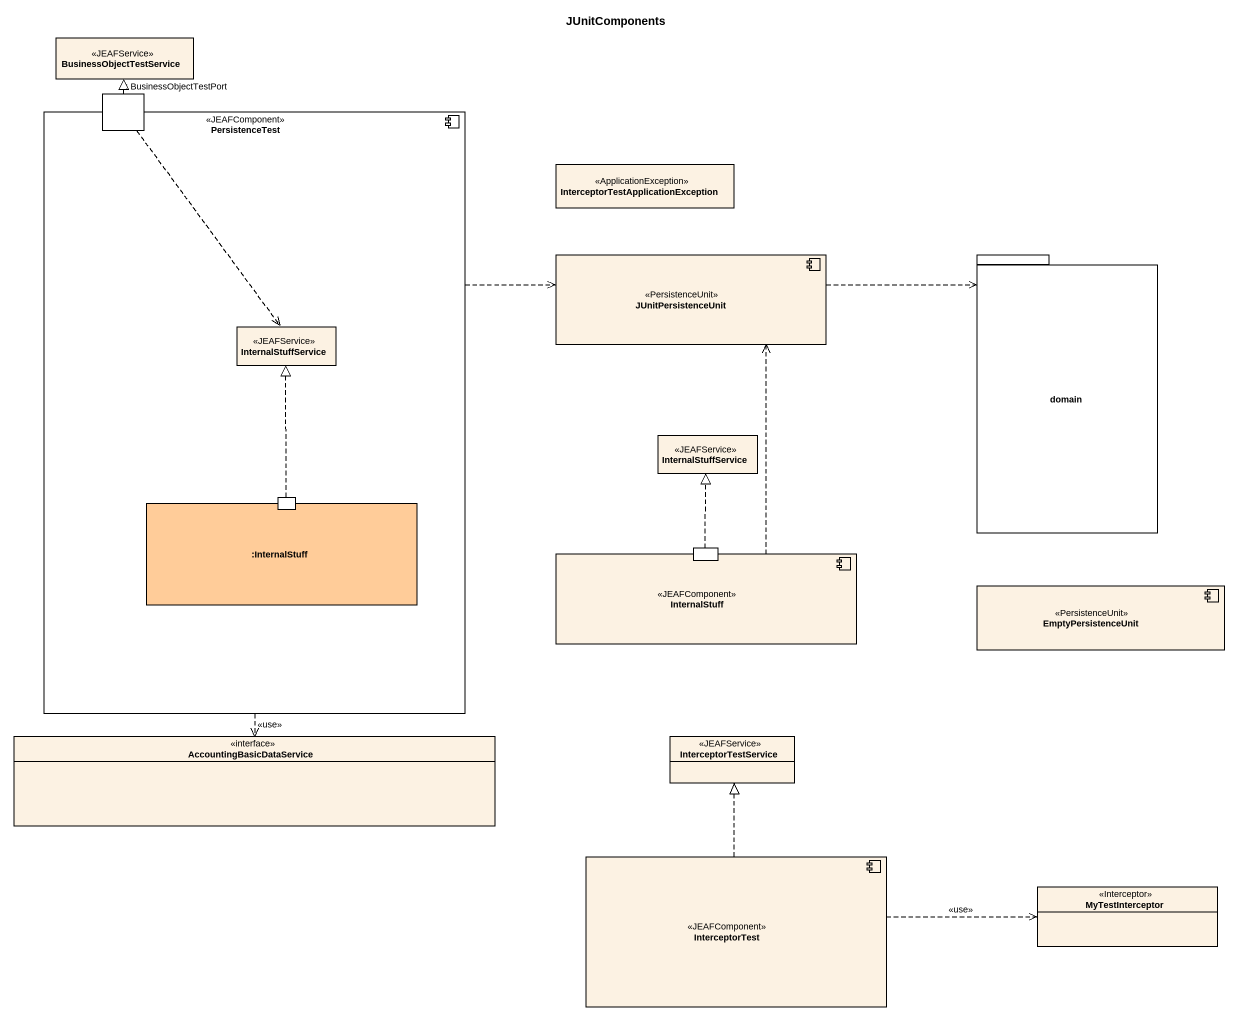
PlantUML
@startuml
title JUnitComponents
allowmixing
hide circle
hide empty members
interface BusinessObjectTestService <<JEAFService>>
component PersistenceTest <<JEAFComponent>> {
  port ": BusinessObjectTestPort" as BusinessObjectTestPort
  interface InternalStuffService <<JEAFService>>
  rectangle ":InternalStuff" as InternalStuff #FFCC99 {
    port " " as port1
  }
}
class "InterceptorTestApplicationException" as InterceptorTestApplicationEx <<ApplicationException>>
component JUnitPersistenceUnit <<PersistenceUnit>>
package domain {
}
interface "InternalStuffService" as InternalStuffService_2 <<JEAFService>>
component "InternalStuff" as InternalStuff_2 <<JEAFComponent>> {
  port " " as port2
}
component EmptyPersistenceUnit <<PersistenceUnit>>
interface AccountingBasicDataService
interface InterceptorTestService <<JEAFService>>
component InterceptorTest <<JEAFComponent>>
class MyTestInterceptor <<Interceptor>>
BusinessObjectTestPort .up.|> BusinessObjectTestService
BusinessObjectTestPort ..> InternalStuffService
PersistenceTest .right.> JUnitPersistenceUnit
PersistenceTest ..> AccountingBasicDataService : <<use>>
JUnitPersistenceUnit .right.> domain
port1 .up.|> InternalStuffService
InternalStuff_2 .up.> JUnitPersistenceUnit
port2 .up.|> InternalStuffService_2
InterceptorTest .up.|> InterceptorTestService
InterceptorTest .right.> MyTestInterceptor : <<use>>
@enduml
